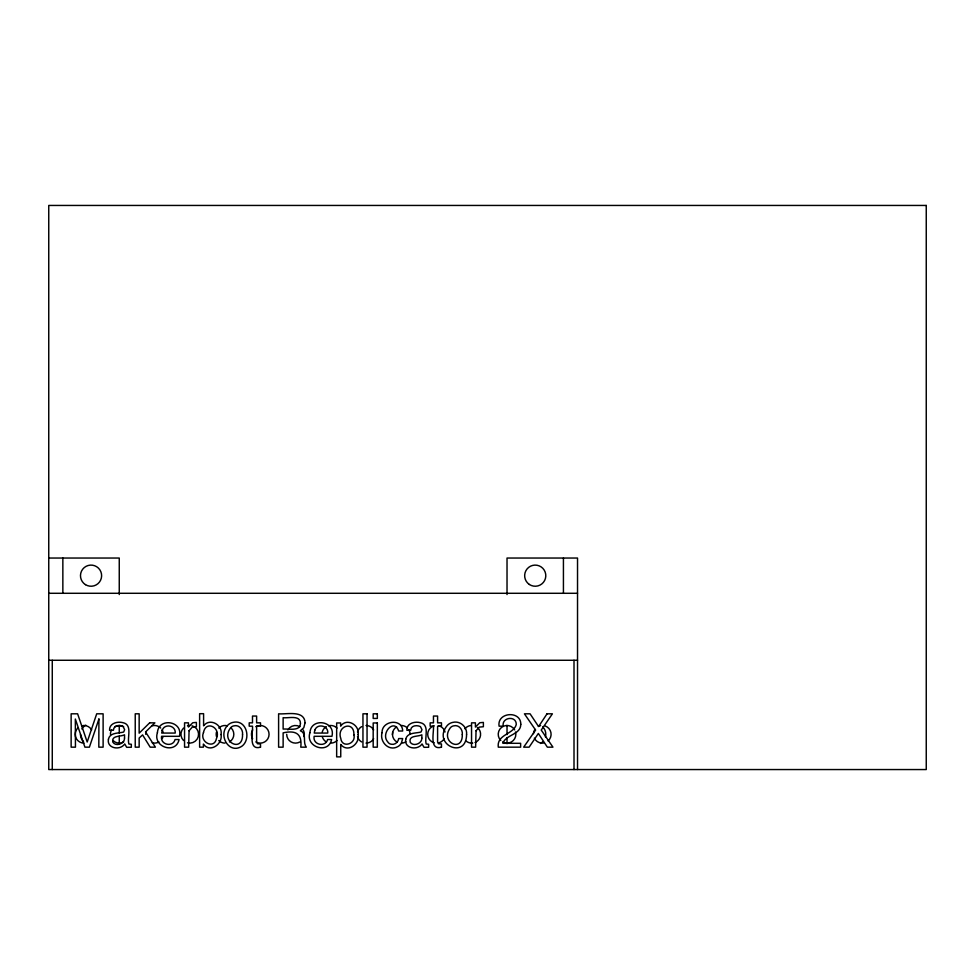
<?xml version="1.0" encoding="UTF-8"?>
<svg xmlns="http://www.w3.org/2000/svg" width="975" height="975" viewBox="0 0 975 975"><rect width="100%" height="100%" fill="white"/><g stroke="black" fill="none" stroke-linecap="round" stroke-linejoin="round"><path stroke-width="1.46" d="M392.462 734.602L392.681 732.31M227.26 725.778C217.888 735.759 229.552 755.125 242.324 745.899C251.294 738.453 246.419 719.233 233.123 722.365A10.043 10.043 0 0 0 227.26 725.778A8.812 8.812 0 0 0 218.778 728.069M48.75 558.041L119.255 558.041L119.255 594.555M48.75 593.288L577.529 593.288M48.75 660.27L577.529 660.27M577.529 769.555L577.529 558.041L507.024 558.041L507.024 594.555M574.007 660.27L574.007 769.555M563.428 558.041L563.428 593.288M507.024 725.424L507.024 734.589M507.024 737.6L507.024 743.718M119.255 725.424L119.255 733.078M119.255 736.076L119.255 743.718M62.851 558.041L62.851 593.288M52.272 660.27L52.272 769.555M83.996 743.108A8.812 8.812 0 0 1 77.768 728.069M81.717 725.79A8.812 8.812 0 0 1 91.638 729.897M373.657 738.709A8.812 8.812 0 0 1 366.015 743.108M361.615 741.938A8.812 8.812 0 0 1 357.508 736.588M357.508 732.018A8.812 8.812 0 0 1 361.615 726.668M366.015 725.485A8.812 8.812 0 0 1 373.657 729.897M231.246 728.069A8.812 8.812 0 0 1 229.418 741.938M225.006 743.108A8.812 8.812 0 0 1 218.778 740.537M216.499 736.588A8.812 8.812 0 0 1 216.499 732.018M260.264 725.485A8.812 8.812 0 0 1 268.771 736.588A8.812 8.812 0 0 1 255.852 741.938M252.635 738.709A8.812 8.812 0 0 1 252.635 729.897M255.852 726.668A8.812 8.812 0 0 1 257.985 725.79M163.02 736.588A8.812 8.812 0 0 1 162.142 738.709M158.913 741.938A8.812 8.812 0 0 1 152.222 742.816M145.689 734.297A8.812 8.812 0 0 1 145.994 732.018M152.222 725.79A8.812 8.812 0 0 1 160.741 728.069M162.142 729.897A8.812 8.812 0 0 1 163.02 732.018M192.038 725.79A8.812 8.812 0 0 1 198.266 736.588A8.812 8.812 0 0 1 187.48 742.816M183.532 740.537A8.812 8.812 0 0 1 183.532 728.069M187.48 725.79A8.812 8.812 0 0 1 189.759 725.485M123.667 741.938A8.812 8.812 0 0 1 113.027 740.537M110.443 734.297A8.812 8.812 0 0 1 111.625 729.897M114.843 726.668A8.812 8.812 0 0 1 123.667 726.668M474.983 742.511A8.812 8.812 0 0 0 480.492 735.625L480.541 733.334A8.812 8.812 0 0 0 477.287 727.423M472.753 743.06A8.812 8.812 0 0 1 466.269 741.183M464.892 728.8A8.812 8.812 0 0 1 470.803 725.546M336.997 740.537A8.812 8.812 0 0 1 330.769 743.108M326.357 741.938A8.812 8.812 0 0 1 322.25 736.588M322.25 732.018A8.812 8.812 0 0 1 326.357 726.668M328.49 725.79A8.812 8.812 0 0 1 336.997 728.069M83.57 741.78A10.579 10.579 0 0 1 80.474 734.297M81.9 729.007A10.579 10.579 0 0 1 85.763 725.144M542.709 726.826A10.579 10.579 0 0 1 545.452 737.039M542.709 741.78A10.579 10.579 0 0 1 540.516 743.462M303.152 729.897A8.812 8.812 0 0 1 304.029 736.588M299.922 741.938A8.812 8.812 0 0 1 286.699 734.297M287.881 729.897A8.812 8.812 0 0 1 299.922 726.668M515.543 732.018A8.812 8.812 0 0 1 502.625 741.938M500.797 740.537A8.812 8.812 0 0 1 501.662 727.313A8.812 8.812 0 0 1 514.666 729.897M545.171 725.973A8.812 8.812 0 0 1 548.048 740.976M543.94 742.962A8.812 8.812 0 0 1 534.349 738.136M533.496 733.663A8.812 8.812 0 0 1 534.995 729.349M538.444 726.363A8.812 8.812 0 0 1 540.625 725.644M444.161 738.709A8.812 8.812 0 0 1 438.811 742.816M434.241 742.816A8.812 8.812 0 0 1 434.241 725.79M438.811 725.79A8.812 8.812 0 0 1 445.039 732.018M405.941 741.78A8.812 8.812 0 0 1 401.578 743.108M397.13 742.085A8.812 8.812 0 0 1 396.606 726.826M400.969 725.497A8.812 8.812 0 0 1 407.282 727.862M408.744 729.641A8.812 8.812 0 0 1 410.085 734.004M98.914 719.026L98.816 747.167L103.118 747.167L103.118 713.81L96.708 713.81L87.189 742.012L77.61 713.81L71.138 713.81L71.138 747.167L75.453 747.167L75.331 719.026L84.923 747.167L89.395 747.167L98.914 719.026M353.901 734.858C356.35 743.876 342.006 748.654 340.799 738.465C336.204 725.9 354.522 720.086 353.901 734.858M203.495 732.542C199.266 741.975 214.22 749.751 216.438 738.636C221.349 727.789 205.896 719.648 203.495 732.542M221.033 734.541C222.946 744.205 209.747 753.334 203.385 744.059L203.385 747.167L199.619 747.167L199.619 713.688L203.592 713.688L203.592 725.802C209.796 717.539 222.958 724.888 221.033 734.541M382.054 732.652C379.409 741.78 388.854 751.737 397.812 746.618A8.348 8.348 0 0 0 401.493 742.743L402.675 738.562L398.702 738.562C398.227 742.219 394.826 745.193 391.072 744.217A5.009 5.009 0 0 1 387.758 741.878C380.213 733.614 394.168 717.685 398.702 731.018L402.675 731.018C402.517 718.002 381.652 720.428 382.054 732.652M466.574 734.492C466.391 759.939 431.913 744.51 447.013 725.778A10.043 10.043 0 0 1 452.888 722.365C460.2 720.537 467.391 727.045 466.574 734.492M157.414 732.676C152.502 747.033 175.902 754.723 179.083 739.537L175.061 739.537C173.087 747.63 159.937 744.937 161.594 736.308L179.424 736.308C183.324 720.854 158.377 717.161 157.414 732.676M309.94 732.676C305.029 747.033 328.441 754.723 331.61 739.537L327.6 739.537C325.613 747.63 312.463 744.937 314.133 736.308L331.951 736.308C335.863 720.854 310.903 717.161 309.94 732.676M358.069 734.467C360.214 744.059 347.49 753.285 340.75 744.437L340.75 756.868L336.655 756.868L336.655 722.963L340.628 722.963L340.628 726.18C346.552 717.478 359.872 724.839 358.069 734.467M300.458 723.231C300.544 731.872 288.161 728.483 283.128 729.093L283.128 717.685C288.149 718.465 300.239 714.614 300.458 723.231M108.444 739.184C106.543 748.556 120.291 750.811 124.739 743.949L126.677 747.313L131.32 747.277L131.32 744.266L128.883 744.01C126.945 737.502 132.868 724.669 122.874 722.658C117.439 721.171 109.102 723.34 109.566 730.275L113.38 730.275C113.478 725.363 119.754 724.839 123.155 726.643L124.642 729.678L123.667 732.042C118.597 733.395 109.809 732.383 108.444 739.184M405.771 739.184C403.869 748.556 417.605 750.811 422.053 743.949L424.003 747.313L428.634 747.277L428.634 744.266L426.197 744.01C424.259 737.502 430.182 724.669 420.201 722.658C414.753 721.171 406.429 723.34 406.88 730.275L410.694 730.275C410.804 725.363 417.068 724.839 420.481 726.643L421.968 729.678L420.981 732.042C415.911 733.395 407.136 732.383 405.771 739.184M520.784 724.279C520.735 734.894 505.854 734.467 502.856 743.303L520.626 743.303L520.626 747.167L498.298 747.167C496.58 734.212 513.703 734.467 516.263 724.462C516.421 715.223 501.357 717.247 503.246 726.18L499.09 726.18C496.811 712.018 521.028 710.348 520.784 724.279M242.543 734.614C242.921 753.029 220.606 742.231 230.051 728.569A5.557 5.557 0 0 1 233.756 725.888C239.07 724.364 243.226 729.568 242.543 734.614M462.296 734.614C462.674 753.029 440.371 742.231 449.804 728.569A5.557 5.557 0 0 1 453.509 725.888C458.835 724.364 462.979 729.568 462.296 734.614M305.041 722.804L303.81 727.703L300.337 730.775C306.674 733.078 303.14 740.963 305.431 745.68L306.321 747.167L300.775 747.167C302.25 734.126 296.29 729.922 283.128 732.859L283.128 747.167L278.606 747.167L278.606 713.81C286.492 714.565 304.566 709.763 305.041 722.804M124.532 738.087C124.861 743.645 116.037 746.947 112.905 742.28C111.04 735.053 120.607 736.954 124.532 734.797L124.532 738.087M421.846 738.087C422.175 743.645 413.351 746.947 410.231 742.28C408.354 735.053 417.922 736.954 421.846 734.797L421.846 738.087M189.065 730.738L188.65 747.167L184.555 747.167L184.555 722.841L188.443 722.841L188.443 727.045L192.782 722.743L196.389 722.414L196.389 726.728L192.319 727.106L189.065 730.738M476.044 730.738L475.629 747.167L471.547 747.167L471.547 722.841L475.422 722.841L475.422 727.045L479.773 722.743L483.381 722.414L483.381 726.728L479.298 727.106L476.044 730.738M162.277 730.202L161.704 733.066L175.22 733.066C176.024 725.51 164.617 723.097 162.277 730.202M314.803 730.202L314.242 733.066L327.758 733.066C328.551 725.51 317.155 723.097 314.803 730.202M547.036 713.81L538.59 726.57L530.071 713.81L524.416 713.81L535.616 730.068L523.66 747.167L529.12 747.167L538.358 733.456L547.353 747.167L552.959 747.167L541.222 730.068L552.423 713.81L547.036 713.81M149.65 722.841L139.157 733.176L139.157 713.81L135.232 713.81L135.232 747.167L139.157 747.167L139.157 738.038L142.582 734.906L150.174 747.167L155.391 747.167L145.555 731.957L154.879 722.841L149.65 722.841M260.508 747.167C248.101 750.762 253.11 732.371 252.488 726.18L249.198 726.18L249.198 722.841L252.488 722.841L252.488 716.052L256.62 716.052L256.62 722.841L260.508 722.841L260.508 726.18L256.62 726.18L256.62 742.06L257.485 743.767L260.508 743.949L260.508 747.167M441.468 747.167C429.061 750.762 434.07 732.371 433.461 726.18L430.158 726.18L430.158 722.841L433.461 722.841L433.461 716.052L437.592 716.052L437.592 722.841L441.468 722.841L441.468 726.18L437.592 726.18L437.592 742.06L438.445 743.767L441.468 743.949L441.468 747.167M926.25 205.445L48.75 205.445L48.75 769.555L926.25 769.555L926.25 205.445M367.051 713.81L362.956 713.81L362.956 747.167L367.051 747.167L367.051 713.81M377.337 713.81L373.181 713.81L373.181 718.441L377.337 718.441L377.337 713.81M377.337 722.963L373.181 722.963L373.181 747.167L377.337 747.167L377.337 722.963M529.352 584.464A10.579 10.579 0 0 0 545.781 576.359A10.579 10.579 0 0 0 530.558 566.183A10.579 10.579 0 0 0 529.352 584.464M85.483 584.659A10.579 10.579 0 0 0 101.619 575.993A10.579 10.579 0 0 0 86.044 566.353A10.579 10.579 0 0 0 85.483 584.659"/></g></svg>
